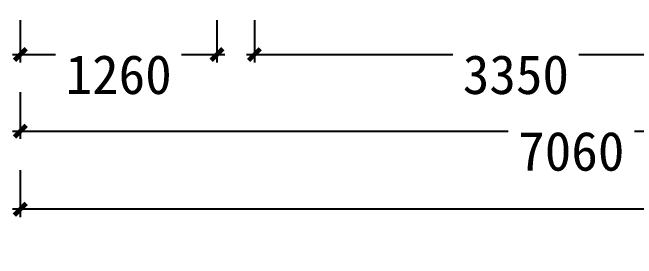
# Model space of a CAD drawing. Extents: x -74236 to 286982, y -14633 to 132816.
# Drawn here: x 92834 to 96832, y 101879 to 103455 of the extents above; entities that cross this region are included whole.
import ezdxf

# ---------------------------------------------------------------- set-up
doc = ezdxf.new("R2010")
doc.units = 0
doc.header["$LTSCALE"] = 10
doc.header["$MEASUREMENT"] = 0
doc.header["$PDSIZE"] = 5
doc.styles.add('宋体', font='')
doc.styles.get('宋体').set_extended_font_data('SimSun')
doc.dimstyles.new('1-50 顶面', dxfattribs={"dimscale": 50, "dimtxt": 2.8, "dimasz": 1.5, "dimexe": 1, "dimexo": 1, "dimgap": 0.1, "dimtad": 1, "dimdec": 0, "dimzin": 0, "dimdsep": 46, "dimtxsty": '宋体', "dimblk": 'ARCHTICK', "dimcen": 0, "dimdle": 1, "dimclrd": 8, "dimclre": 8, "dimclrt": 43, "dimadec": 0, "dimazin": 0, "dimtfac": 1, "dimtdec": 0, "dimtix": 1, "dimtmove": 1, "dimatfit": 0, "dimldrblk": 'BOXFILLED', "dimfxl": 5, "dimfxlon": 1, "dimtfill": 1, "dimtolj": 1, "dimtzin": 0, "dimlwd": -1, "dimlwe": -1, "dimarcsym": 1})

# ---------------------------------------------------------------- blocks, each defined once
blk = doc.blocks.new('_ArchTick')
at = {"color": 0, "linetype": 'ByBlock', "const_width": 0.4}
blk.add_lwpolyline([(-0.5, -0.5), (0.5, 0.5)], dxfattribs=at)
blk = doc.blocks.new('*D234')
at = {"color": 8, "transparency": 16777216}
for p, q in [((94384.2, 103404.6), (94384.2, 103135.3)), ((97734.2, 103354.6), (97734.2, 103135.3)), ((94334.2, 103185.3), (97784.2, 103185.3))]:
    blk.add_line(p, q, dxfattribs=at)
at = {"layer": 'Defpoints', "color": 0, "transparency": 16777216}
for p in [(94384.2, 103454.6), (97734.2, 103404.6), (97734.2, 103185.3)]:
    blk.add_point(p, dxfattribs=at)
at = {"color": 8, "transparency": 16777216, "xscale": 75, "yscale": 75, "zscale": 75, "rotation": 180}
blk.add_blockref('_ArchTick', (94384.2, 103185.3), dxfattribs=at)
at = {"color": 8, "transparency": 16777216, "xscale": 75, "yscale": 75, "zscale": 75}
blk.add_blockref('_ArchTick', (97734.2, 103185.3), dxfattribs=at)
at = {"color": 43, "transparency": 16777216, "insert": (96059.2, 103055.3), "char_height": 250, "attachment_point": 5, "style": '宋体', "bg_fill": 3, "box_fill_scale": 1.25, "bg_fill_color": 256, "bg_fill_true_color": 13158600, "bg_fill_transparency": 0}
blk.add_mtext('\\A1;3350', dxfattribs=at)
blk = doc.blocks.new('_BoxFilled')
at = {"color": 0, "linetype": 'ByBlock', "lineweight": -2}
blk.add_line((-0.5, 0), (-1, 0), dxfattribs=at)
at = {"color": 0, "linetype": 'ByBlock'}
blk.add_solid([(-0.5, 0.5), (0.5, 0.5), (-0.5, -0.5), (0.5, -0.5)], dxfattribs=at)
blk = doc.blocks.new('*D238')
at = {"color": 8, "transparency": 16777216}
for p, q in [((92884.2, 103404.6), (92884.2, 103135.3)), ((94144.2, 103404.6), (94144.2, 103135.3)), ((92834.2, 103185.3), (94194.2, 103185.3))]:
    blk.add_line(p, q, dxfattribs=at)
at = {"layer": 'Defpoints', "color": 0, "transparency": 16777216}
for p in [(92884.2, 103454.6), (94144.2, 103454.6), (94144.2, 103185.3)]:
    blk.add_point(p, dxfattribs=at)
at = {"color": 8, "transparency": 16777216, "xscale": 75, "yscale": 75, "zscale": 75, "rotation": 180}
blk.add_blockref('_ArchTick', (92884.2, 103185.3), dxfattribs=at)
at = {"color": 8, "transparency": 16777216, "xscale": 75, "yscale": 75, "zscale": 75}
blk.add_blockref('_ArchTick', (94144.2, 103185.3), dxfattribs=at)
at = {"color": 43, "transparency": 16777216, "insert": (93514.2, 103055.3), "char_height": 250, "attachment_point": 5, "style": '宋体', "bg_fill": 3, "box_fill_scale": 1.25, "bg_fill_color": 256, "bg_fill_true_color": 13158600, "bg_fill_transparency": 0}
blk.add_mtext('\\A1;1260', dxfattribs=at)
blk = doc.blocks.new('*D244')
at = {"color": 8, "transparency": 16777216}
for p, q in [((92884.2, 102944.4), (92884.2, 102644.4)), ((99944.2, 102944.4), (99944.2, 102644.4)), ((92834.2, 102694.4), (99994.2, 102694.4))]:
    blk.add_line(p, q, dxfattribs=at)
at = {"layer": 'Defpoints', "color": 0, "transparency": 16777216}
for p in [(92884.2, 103454.6), (99944.2, 103454.6), (99944.2, 102694.4)]:
    blk.add_point(p, dxfattribs=at)
at = {"color": 8, "transparency": 16777216, "xscale": 75, "yscale": 75, "zscale": 75, "rotation": 180}
blk.add_blockref('_ArchTick', (92884.2, 102694.4), dxfattribs=at)
at = {"color": 8, "transparency": 16777216, "xscale": 75, "yscale": 75, "zscale": 75}
blk.add_blockref('_ArchTick', (99944.2, 102694.4), dxfattribs=at)
at = {"color": 43, "transparency": 16777216, "insert": (96414.2, 102564.4), "char_height": 250, "attachment_point": 5, "style": '宋体', "bg_fill": 3, "box_fill_scale": 1.25, "bg_fill_color": 256, "bg_fill_true_color": 13158600, "bg_fill_transparency": 0}
blk.add_mtext('\\A1;7060', dxfattribs=at)
blk = doc.blocks.new('*D246')
at = {"color": 8, "transparency": 16777216}
for p, q in [((92884.2, 102444.4), (92884.2, 102144.4)), ((104614.2, 102444.4), (104614.2, 102144.4)), ((104664.2, 102194.4), (92834.2, 102194.4))]:
    blk.add_line(p, q, dxfattribs=at)
at = {"layer": 'Defpoints', "color": 0, "transparency": 16777216}
for p in [(92884.2, 103454.6), (104614.2, 103454.6), (92884.2, 102194.4)]:
    blk.add_point(p, dxfattribs=at)
at = {"color": 8, "transparency": 16777216, "xscale": 75, "yscale": 75, "zscale": 75, "rotation": 180}
blk.add_blockref('_ArchTick', (92884.2, 102194.4), dxfattribs=at)
at = {"color": 8, "transparency": 16777216, "xscale": 75, "yscale": 75, "zscale": 75}
blk.add_blockref('_ArchTick', (104614.2, 102194.4), dxfattribs=at)
at = {"color": 43, "transparency": 16777216, "insert": (98749.2, 102064.4), "char_height": 250, "attachment_point": 5, "style": '宋体', "bg_fill": 3, "box_fill_scale": 1.25, "bg_fill_color": 256, "bg_fill_true_color": 13158600, "bg_fill_transparency": 0}
blk.add_mtext('\\A1;11730', dxfattribs=at)

msp = doc.modelspace()

# ---------------------------------------------------------------- dimensions: what is measured, and where the dimension line sits
at = {"color": 255}
for base, p1, p2, picture, middle in [((94144.2, 103185.3), (92884.2, 103454.6), (94144.2, 103454.6), '*D238', (93514.2, 103055.3)), ((97734.2, 103185.3), (94384.2, 103454.6), (97734.2, 103404.6), '*D234', (96059.2, 103055.3))]:
    dim = msp.add_linear_dim(base=base, p1=p1, p2=p2, dimstyle='1-50 顶面', override={"dimtxt": 5, "dimtad": 2}, dxfattribs=at)
    dim.commit()
    dim.dimension.update_dxf_attribs({"geometry": picture, "text_midpoint": middle})

# ---------------------------------------------------------------- next in the draw order: dimensions: what is measured, and where the dimension line sits
dim = msp.add_linear_dim(base=(99944.2, 102694.4), p1=(92884.2, 103454.6), p2=(99944.2, 103454.6), dimstyle='1-50 顶面', override={"dimtxt": 5, "dimtad": 2}, dxfattribs=at)
dim.commit()
dim.dimension.update_dxf_attribs({"geometry": '*D244', "text_midpoint": (96414.2, 102564.4)})

# ---------------------------------------------------------------- next in the draw order: dimensions: what is measured, and where the dimension line sits
dim = msp.add_linear_dim(base=(92884.2, 102194.4), p1=(104614.2, 103454.6), p2=(92884.2, 103454.6), dimstyle='1-50 顶面', override={"dimtxt": 5, "dimtad": 2}, dxfattribs=at)
dim.commit()
dim.dimension.update_dxf_attribs({"geometry": '*D246', "text_midpoint": (98749.2, 102064.4)})

doc.saveas('drawing.dxf')
